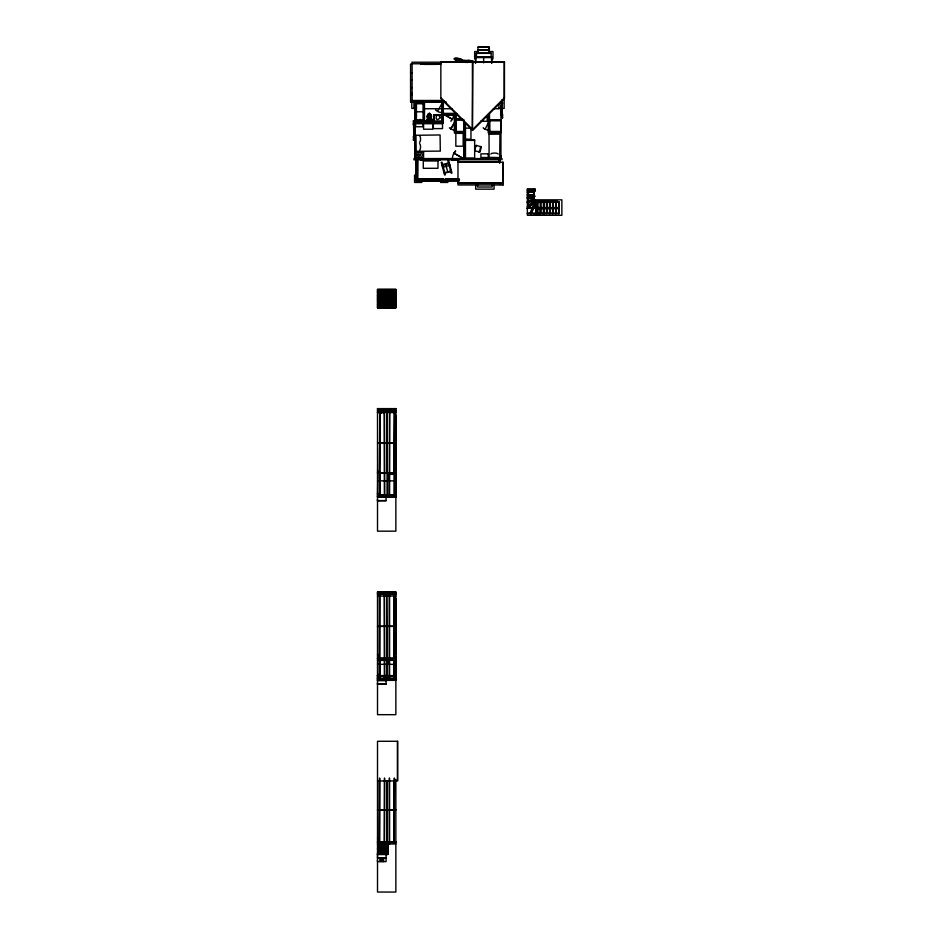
<?xml version="1.0" encoding="UTF-8"?>
<svg xmlns="http://www.w3.org/2000/svg" width="939" height="939" viewBox="0 0 939 939"><rect width="100%" height="100%" fill="white"/><g stroke="black" fill="none" stroke-linecap="round" stroke-linejoin="round"><path stroke-width="1.41" d="M395.859 657.734L395.859 714.673L377.513 714.673L377.513 592.039M395.859 654.577L395.859 598.613M395.859 479.512L395.859 531.169L377.513 531.169L377.513 411.599L395.859 411.599L395.859 496.919M395.859 471.085L395.859 415.108M431.435 115.52L431.06 117.962L428.384 118.267L427.186 116.906L427.679 114.675L431.083 114.675L427.644 114.652M429.381 120.427L430.226 119.664M429.381 117.845L429.381 114.265M528.058 196.99L528.058 194.854M528.516 196.99L528.516 190.57M533.645 196.99L533.645 190.57M534.103 196.122L534.103 190.112L527.378 190.112M540.383 208.716L540.383 213.611L540.383 201.991M546.498 202.448L546.498 213.153M549.561 202.448L549.561 213.153M555.677 202.448L555.677 213.153M558.74 213.153L531.157 213.153M377.513 500.745L386.082 500.745L386.082 495.698M377.513 497.071L386.082 497.071M395.859 679.097L377.513 679.097L377.513 680.575L386.082 680.575M377.49 682.876L377.513 684.238L386.082 684.238L386.082 680.423M377.513 856.638L377.513 857.953L386.082 857.953M413.489 140.275L413.5 139.418M421.036 64.322L424.628 63.864M502.482 103.419L502.494 102.562M415.777 103.83C416.552 101.658 422.937 101.658 423.712 103.83L423.712 119.734C423.325 121.718 416.141 121.554 415.777 119.781M454.605 129.969L454.605 129.969A7.336 7.336 0 0 1 449.417 127.821L449.441 127.798M379.52 412.514L384.427 412.221L379.485 412.55M413.606 122.281L413.336 124.617M420.578 160.17L425.167 160.123L420.578 160.17L421.47 160.252M440.321 64.016L435.719 64.063L440.321 64.016L439.429 63.934M430.872 116.906L430.59 118.443M458.079 179.783L457.798 180.053M441.541 179.701L441.976 179.525M419.064 179.783L419.487 179.983M430.825 179.842L430.156 179.842L430.79 179.584M445.943 179.642L446.624 179.736L445.931 179.983M440.52 117.692C435.367 109.628 433.994 124.84 440.461 117.375M427.339 115.52L427.186 116.906M427.691 115.532L427.644 117.305M490.851 154.066L491.496 153.503A10.176 10.176 0 0 1 497.541 153.503L498.186 154.066M475.24 150.874L474.805 150.123M476.66 145.557L475.92 145.991M478.784 151.825L478.949 151.226M480.205 146.507L480.639 147.259M479.371 151.977L480.803 146.66M430.508 117.985L430.872 117.117M430.508 117.246L430.473 115.603M431.576 116.906L430.661 118.901M428.067 114.722L427.609 116.87L428.513 117.88M428.29 115.603L428.536 114.91M432.01 119.511L431.353 118.737L427.703 118.69L426.564 120.239L431.752 120.485L431.67 119.147M530.171 213.153L534.291 202.448M530.488 213.611L534.948 201.991M530.981 213.611L535.441 201.991M531.145 213.611L535.688 201.991M531.392 213.611L535.852 202.296M417.479 170.065L417.127 169.795M430.661 119.593L429.581 120.438M428.172 115.227L428.677 114.499M452.281 119.23L444.44 114.699L452.305 119.288L452.551 118.737M453.631 153.843L455.697 150.956L455.169 151.402M426.752 119.511L427.714 118.772M427.984 114.687C429.546 111.33 432.926 116.729 430.273 117.938M420.038 119.429L420.167 119.323M450.556 128.702L454.57 122.633L455.685 122.645M450.943 128.983L454.605 122.633M485.17 129.183L488.409 122.633L489.477 122.645M416.939 161.731L417.479 161.801M416.928 177.448L417.256 178.023L417.339 177.389M428.384 114.934L428.994 114.335M435.567 109.886L435.614 109.828A9.202 9.202 0 0 0 442.069 112.574L443.138 112.551M483.245 127.798L483.186 127.845A7.371 7.371 0 0 0 488.397 130.016M428.372 114.182L429.029 113.772M433.818 121.424L434.123 114.687L442.069 114.687M417.456 169.36L416.799 169.36M421.857 159.794L416.071 159.794L416.071 180.898L458.702 180.593M472.892 129.289L504.454 97.715M527.378 206.768L533.645 200.5M527.378 207.413L534.103 200.688M527.378 208.059L534.103 201.333M527.378 208.282L534.103 201.556L535.171 201.521M527.378 208.611L534.103 201.662M527.378 208.716L534.103 201.991M427.996 114.112L429.229 113.419M527.378 201.275L533.645 198.868M527.378 201.768L534.103 199.185M527.378 202.261L534.103 199.678M527.378 202.507L534.103 199.843M527.378 202.742L533.798 200.183M427.679 114.675L431.083 114.675M441.858 164.748L449.241 162.764M442.058 165.487L449.441 163.503M442.386 166.696L443.114 166.496M449.03 164.912L449.769 164.712M442.551 167.306L449.934 165.323M443.76 171.825L444.499 171.637M450.403 170.053L451.143 169.853M444.053 172.929L451.436 170.945M444.886 173.116L450.802 171.532M419.522 142.305L420.085 141.73A8.298 8.298 0 0 0 420.085 136.296L419.522 135.709M419.522 150.252L420.085 149.665A8.298 8.298 0 0 0 420.085 144.23L419.522 143.644M420.578 64.016C433.067 63.523 417.08 64.791 421.47 63.946M413.406 136.261L413.63 138.596M440.321 160.17C427.832 160.663 443.818 159.395 439.429 160.229M383.312 412.221L384.755 412.174M533.951 195.23L527.378 195.23M478.01 47.255L489.019 47.255L489.019 53.382M478.01 50.013L489.325 50.013M478.01 50.33L489.019 50.33M478.315 51.539L474.641 51.539L474.641 58.875M489.325 51.539L492.987 51.539L492.987 58.875M491.156 53.37L476.472 53.37L476.472 57.502M475.486 57.209L491.848 57.209M475.486 57.584L491.848 57.584M411.798 62.244L504.454 62.091M441.236 63.77L412.104 63.77L412.104 101.999L410.589 101.975L410.566 64.075L412.104 64.075M424.334 64.228L436.565 64.228M410.566 72.949L412.104 72.949M410.566 80.285L412.104 80.285M410.566 87.62L412.104 87.62M410.566 93.125L412.104 93.125M410.566 94.968L412.104 94.968M412.104 100.473L442.692 100.473L442.692 101.083M426.165 100.931L438.396 100.931M444.37 101.083L413.935 101.083L413.935 108.419M410.566 101.999L413.935 101.999M446.26 101.999L415.003 102.151L415.003 158.726L500.945 158.726L500.945 102.151M442.069 102.304L415.155 102.304L415.155 121.26L424.487 121.26M442.069 102.457L442.069 113.466M424.029 102.609L424.628 102.609M443.138 103.372L442.023 103.372L437.492 111.307L438.032 111.553M416.54 103.736L422.949 103.736M502.013 105.368L502.377 115.145L502.013 99.898M500.945 105.673L500.945 114.84M414.24 108.419L411.798 108.419L411.798 101.201M498.034 108.419L504.149 108.419L504.231 61.939M423.9 108.724L452.293 108.724M493.468 108.724L498.949 108.724L498.949 104.029M415.003 111.788L424.463 111.788M429.217 113.384L430.332 113.76M443.138 113.466L456.295 113.466M456.295 113.619L443.138 113.619L443.138 102.151M444.323 113.948L453.537 113.948M444.323 114.347L453.537 114.347M443.138 114.84L454.453 114.84M433.818 114.992L442.069 114.992M502.13 117.528L502.611 114.863M461.342 118.971L455.838 118.971L455.838 114.84L457.058 114.687M462.821 119.124L455.685 119.124L455.685 114.687L457.211 114.687L457.211 113.619M489.477 119.734L500.945 119.734M416.54 119.84L422.949 119.84M429.522 120.227L428.536 119.664M462.821 120.192L455.685 120.192L455.685 131.66L464.242 131.66L464.242 120.192M424.029 120.955L424.628 120.955M489.477 120.802L500.945 120.802M424.792 121.26L442.069 121.26M480.627 121.26L487.177 121.26L487.177 115.755M415.003 121.424L442.069 121.424L442.069 102.151M415.003 123.103L443.138 123.103L443.138 114.687L454.605 114.687L454.605 132.739M413.935 125.544L415.003 125.544M454.453 130.134L455.838 130.134M488.245 130.134L489.63 130.134M500.945 131.66L489.477 131.66L489.477 113.619M500.945 132.739L488.245 132.892L488.409 114.687M413.935 135.333L415.003 135.333M465.462 139.16L470.967 139.16L470.967 128.15L465.462 128.15L465.462 158.116L474.641 158.116L474.641 139.77L465.462 139.77M465.462 140.381L474.641 140.381M464.394 158.503L463.173 159.184M464.394 158.574L415.155 158.574L415.155 123.255L443.29 123.255L443.29 114.84M465.462 158.574L500.792 158.574L500.792 155.721M425.555 159.031L435.344 159.031M454.147 159.031L461.8 158.961M480.604 158.961L490.393 159.031M452.469 159.207L459.371 159.207M415.155 159.794L413.935 159.794L413.935 158.574M440.637 159.794L499.877 159.794L499.877 162.611M424.334 159.959L436.565 160.158M451.553 159.959L457.974 159.959M458.69 160.264L451.553 159.794M499.067 160.827L499.571 160.827M457.974 162.013L499.571 162.013M457.974 162.247L503.234 162.247L503.234 183.234L457.974 183.234L457.974 159.794M416.799 170.428L417.456 170.428M416.646 178.95L417.714 178.95L417.714 160.827L416.646 160.827L416.799 178.95M459.417 179.22L445.016 179.22L445.016 180.288L459.417 180.288M417.984 179.372L443.408 179.372M445.016 179.372L459.417 179.372M417.984 179.525L443.408 179.525M445.016 179.525L459.417 179.525M417.984 179.76L443.408 179.76M445.016 179.76L459.417 179.76M417.984 179.983L443.408 179.983M445.016 179.983L459.417 179.983M417.984 180.135L443.408 180.135M445.016 180.135L459.417 180.135M416.071 180.898L459.417 180.898M421.881 182.436L414.545 182.436L414.545 175.088L417.491 175.053M440.544 182.436L447.88 182.436M457.974 182.999L503.234 182.999M503.081 184.983L457.974 184.983L457.974 183.457L503.081 183.457L503.081 184.983L503.069 183.469M533.798 189.502L535.171 189.502M527.378 189.655L534.103 189.655M527.378 190.57L535.171 190.57L535.171 188.833L527.378 188.833L527.378 215.289L561.874 215.289L561.874 199.843L533.117 199.843M534.103 191.133L535.171 191.133L534.103 191.591M527.378 191.943L533.645 191.791M527.378 192.025L534.103 192.025M527.378 192.178L534.103 192.178M527.378 194.854L533.645 194.854M527.378 195.007L534.103 195.077M533.645 196.122L535.171 196.169L534.103 196.638M527.378 196.99L534.103 196.99M527.378 197.448L534.103 197.448M527.378 197.906L534.103 197.906M527.378 198.059L534.103 198.141M527.378 198.293L534.103 198.293M534.103 200.606L535.171 200.606M535.171 200.911L557.191 200.911L557.191 202.296L533.798 202.178M534.103 201.063L535.171 201.063M533.798 201.967L559.116 201.991L559.116 213.611L527.378 213.611M533.645 202.448L534.772 202.448M535.265 202.448L536.451 201.991L536.404 213.611M537.331 202.448L558.74 201.991L558.74 213.611M528.551 207.531L532.331 207.531M533.81 207.531L535.946 207.531M537.331 207.566L558.74 207.566M528.094 207.988L532.155 207.988M533.634 207.988L535.946 207.988M537.331 208.024L558.74 208.024M537.331 208.716L558.74 208.716M527.378 213.153L530.664 213.153M377.513 289.494L395.859 289.494M377.513 289.799L395.859 289.799M377.513 290.257L395.859 290.257M377.513 290.879L395.859 290.879M377.513 291.031L395.859 291.02M377.513 291.794L395.859 291.794M377.513 292.405L395.859 292.405M377.513 292.557L395.859 292.557M377.513 293.32L395.859 293.32M377.513 294.083L395.859 293.93M377.513 294.846L395.859 294.846M377.513 295.456L395.859 295.456M377.513 295.609L395.859 295.609M377.513 296.372L395.859 296.372M377.513 296.994L395.859 296.994M377.513 297.147L395.859 297.147M377.513 297.909L395.859 297.909M377.513 298.52L395.859 298.52M377.513 298.672L395.859 298.672M377.513 299.435L395.859 299.435M377.513 300.046L395.859 300.046M377.513 300.198L395.859 300.198M377.513 300.961L395.859 300.961M377.513 301.572L395.859 301.583M377.513 301.724L395.859 301.724M377.513 302.487L395.859 302.487M377.513 303.262L395.859 303.109M377.513 304.025L395.859 304.025M377.513 304.635L395.859 304.635M377.513 304.788L395.859 304.788M377.513 305.551L395.859 305.551M377.513 306.161L395.859 306.161M377.513 306.314L395.859 306.314M377.513 307.076L395.859 307.076M377.513 307.534L395.859 307.534M377.513 307.699L395.859 307.769L395.859 289.341L377.513 289.341L377.513 307.851L395.859 307.851M377.513 408.618L395.859 408.618M377.513 408.747L395.859 408.747M377.513 410.143L395.859 410.273M377.513 410.39L395.859 410.425M379.802 411.763L379.497 495.945M394.486 411.763L394.18 495.945M377.513 411.928L395.859 411.928M377.513 412.068L381.187 412.221M377.513 412.303L381.257 412.89M377.513 412.479L395.859 412.573M395.859 442.692L377.513 442.738L395.859 442.903M377.513 472.458L378.124 472.458M377.513 473.056L395.859 473.08M377.513 473.115L395.859 473.115M388.523 474.324L395.859 474.348M377.513 480.85L395.859 480.874M377.513 493.562L378.124 493.562M377.513 494.771L395.859 494.759M377.513 495.088L395.859 495.064M377.513 495.874L395.859 495.851M377.513 496.708L395.859 496.708M395.859 496.837L377.513 496.919L377.513 495.769M377.431 499.384L377.431 500.593L386.082 500.593M377.513 592.122L395.859 592.11M377.513 592.239L395.859 592.239M377.513 593.53L379.497 593.53M379.802 593.53L384.391 593.53M384.697 593.53L394.18 593.53M394.486 593.53L395.859 593.53M377.513 593.612L395.859 593.73M377.513 593.882L395.859 593.882M379.802 594.176L379.344 658.403M394.486 594.176L394.028 658.403M377.513 594.364L395.859 594.352M377.513 596.077L395.859 595.995M377.513 626.231L395.859 626.196M377.513 626.407L395.859 626.407M377.513 655.95L378.124 655.95M377.513 658.216L395.859 658.216M377.513 658.403L395.859 658.474M377.513 658.638L395.859 658.65M395.859 658.838L377.513 658.932L395.859 658.955M377.513 660.457L395.859 660.328M377.513 664.307L395.859 664.343M379.426 673.85L378.969 675.599M386.762 673.85L386.305 675.599M394.098 673.85L393.641 675.599M379.426 675.599L377.126 675.599L379.426 676.057M379.884 675.599L386.762 675.599M387.22 675.599L394.098 675.599M394.568 675.599L395.859 675.599M379.884 676.057L386.762 676.057M387.22 676.057L394.098 676.057M394.568 676.057L395.859 676.057M377.513 677.054L378.124 677.054M377.513 678.24L395.859 678.275M377.513 678.604L395.859 678.51M377.513 678.803L395.859 678.709M377.513 679.061L395.859 679.061M377.513 680.2L395.859 680.2M377.513 680.423L395.859 680.329M377.431 684.085L386.082 684.085M377.513 780.955L397.702 780.955L397.702 741.282L377.513 741.282L377.513 892.05L395.859 892.05L395.859 779.487M377.513 809.735L395.859 809.688M377.513 809.899L395.859 809.899M378.276 839.29L377.513 839.748M377.513 841.72L395.859 841.708M377.513 841.907L395.859 841.896M377.513 842.166L395.859 842.177M395.859 842.295L377.513 842.424L395.859 842.459M377.513 843.985L395.859 843.961M377.513 844.443L386.387 844.443M377.513 848.668L386.387 848.668M377.513 849.138L386.387 849.138M377.513 852.905L386.387 852.905M377.513 853.363L386.387 853.363M377.513 853.821L387.83 854.361L377.513 854.361M377.513 854.431L387.913 854.431L387.913 843.422M377.513 857.8L386.082 857.8M377.431 860.253L377.513 861.615L386.082 861.615L386.082 854.126M380.142 412.421L383.805 412.55M459.382 61.047C452.657 60.26 462.223 62.854 459.112 60.742A4.249 1.103 10 0 1 454.112 58.594A4.249 1.103 10 0 1 460.767 59.04A4.249 1.103 10 0 1 460.133 60.812C465.157 59.779 461.929 60.225 466.918 60.483A4.249 1.103 10 0 1 471.718 60.812A4.249 1.103 10 0 1 474.641 62.397M459.934 61.199L458.725 61.199L459.981 61.657M460.098 61.763L466.049 62.467M465.286 62.22C454.57 62.584 465.509 58.957 467.07 62.537M429.182 120.438L428.102 119.593M469.347 62.408L470.909 61.692L466.976 60.812A3.686 0.951 10 0 1 471.554 60.918A3.686 0.951 10 0 1 473.913 62.526M458.478 59.439C459.641 60.835 458.866 60.929 455.521 59.72A3.697 0.951 10 0 1 456.002 58.371A3.697 0.951 10 0 1 461.284 59.486A3.697 0.951 10 0 1 459.887 60.636L458.443 59.533M428.7 117.586L428.161 116.929M429.534 114.218L430.226 114.91M450.814 121.154L450.873 121.213A9.202 9.202 0 0 0 453.572 114.699L453.537 113.619M440.849 97.715L472.411 129.289M427.339 117.41L428.102 118.901M431.717 118.971L432.057 119.57M431.118 114.652L431.541 116.471M430.696 114.722L431.165 116.342M430.59 115.227L430.801 115.884M448.642 163.48L447.868 160.592L448.607 160.405L451.988 173.022L451.26 173.222L448.983 164.759M445.579 163.867L447.844 172.318M442.738 165.064L441.964 162.177L441.224 162.377L444.605 175.006L445.344 174.807L443.079 166.344M430.919 115.567L431.095 116.342M377.513 494.571L377.818 472.458M377.513 678.075L377.478 676.726M377.513 855.452L377.478 854.103L387.607 854.126L387.525 843.316M381.187 412.432L381.187 412.068M377.513 470.639L377.877 472.153M377.513 654.131L377.877 655.645M377.513 837.694L377.877 839.137M558.893 201.991L558.893 213.611M556.733 200.911L556.733 201.991M556.275 200.911L556.275 201.991M555.911 201.991L555.911 213.611M555.829 201.991L555.829 213.611M553.294 200.911L553.294 201.991M553.001 201.991L553.001 213.611M552.836 200.911L552.848 213.611M552.613 201.991L552.613 213.611M549.937 201.991L549.937 213.611M549.714 201.991L549.714 213.611M548.399 200.911L548.399 201.991M547.942 200.911L547.942 201.991M546.885 201.991L546.733 213.611L546.651 201.991M543.822 201.991L543.822 213.611M543.599 201.991L543.599 213.611M543.505 200.911L543.505 215.289M543.047 200.911L543.047 201.991M540.77 201.991L540.77 213.611M540.535 201.991L540.535 213.611M539.831 213.611L539.831 215.289M539.373 213.611L539.373 215.289M538.61 200.911L538.61 201.991M538.153 200.911L538.153 201.991M537.707 201.991L537.707 213.611M537.554 201.991L537.554 213.611M537.331 201.991L537.331 213.611M536.873 201.991L536.873 213.611M535.946 202.448L535.946 213.153M535.629 200.911L535.7 202.296M535.171 199.843L535.171 201.991M534.937 213.611L534.937 215.289M534.479 213.611L534.479 215.289M534.103 189.502L534.103 202.143M533.951 189.502L533.798 202.296M533.645 197.906L533.645 199.361M533.645 199.854L533.645 201.146M528.516 198.364L528.516 200.829M528.516 202.308L528.516 205.618M528.058 190.57L528.058 196.122M528.058 198.364L528.058 201.005M528.058 202.484L528.058 206.075M502.928 162.247L502.928 183.234M502.506 117.093L502.506 117.95M502.165 105.368L502.165 115.145M502.013 158.574L502.013 159.794M500.792 105.673L500.792 114.84M500.792 120.955L500.792 131.507L489.63 131.507L489.63 120.955M499.571 159.794L499.571 163.222M494.219 183.457L494.219 184.983M494.067 185.124L494.067 189.162L475.709 189.162L475.709 185.124M492.224 184.455L492.224 187.014L477.552 187.014L477.552 184.455M491.848 63.019L491.848 57.103L475.486 57.103L475.486 63.019M491.543 57.103L491.613 63.066M491.156 57.502L491.156 53.065L476.167 53.065L476.167 57.314M490.545 158.574L490.393 159.266M489.325 53.37L489.325 46.95L478.01 46.95L478.01 53.382M489.242 122.645L489.242 129.981M489.125 122.645L489.149 129.981M488.726 122.645L488.726 129.981M483.667 57.103L483.667 62.925M475.791 57.103L475.791 62.925M472.892 62.091L472.411 130.204L472.411 62.091M465.462 123.596L465.462 127.962M465.31 123.209L465.31 158.726M464.242 158.726L464.242 132.739L454.453 132.892L454.453 114.687M464.089 120.345L464.089 131.507L455.838 131.507L455.838 120.345M464.089 132.892L464.089 158.503M458.514 179.372L458.514 180.135M457.434 179.372L457.434 180.135M455.356 122.645L455.356 129.981M455.333 122.645L455.333 129.981M452.621 159.959L452.621 158.503L451.401 158.726M452.434 158.726L452.457 157.963A11.01 11.01 0 0 1 455.204 151.437M444.206 113.466L444.206 114.84M443.372 102.151L443.29 113.466M442.821 103.325L442.821 112.551M442.41 103.325L442.41 112.551M441.846 114.992L441.764 121.342M438.396 101.083L426.165 101.083M437.175 101.846L427.386 101.846M436.565 64.38L424.334 64.38M435.344 158.726L435.344 159.794M434.123 114.992L434.123 121.424M431.236 179.372L431.236 180.135M430.168 179.372L430.168 180.135M429.381 113.232L429.381 120.532M425.555 158.726L425.555 159.794M424.792 102.151L415.308 102.457L415.308 121.108L424.792 121.424M424.487 102.151L424.487 121.424M423.055 103.842L423.055 119.734M417.562 160.827L417.409 178.95M417.186 160.827L417.186 178.95M416.951 160.827L416.951 178.95M416.435 103.842L416.435 119.734M416.376 159.794L416.376 180.593M414.78 125.544L414.698 135.333M414.475 125.544L414.475 135.333M414.392 125.544L414.392 135.333M414.24 126.084L414.24 134.793M413.782 136.554L413.571 124.324M413.489 120.603L413.489 121.46M397.397 741.282L397.397 780.356M396.094 472.833L396.094 489.806M396.094 656.185L396.094 674.601M396.012 472.458L396.012 493.327M395.859 408.535L395.859 410.859L377.513 410.848L377.513 408.535M395.859 592.039L395.859 680.411M394.943 472.305L394.943 494.783M394.568 659.014L394.568 678.275M394.486 495.945L394.486 410.683L394.028 473.444M394.486 679.214L394.18 593.284L394.18 679.214M394.486 778.243L394.18 842.776L394.18 778.243M394.098 659.014L394.098 678.275M394.028 780.591L394.028 841.896M389.591 408.594L389.591 410.425M389.591 496.86L389.591 411.763L389.286 496.86M389.591 592.086L389.591 680.364M389.591 778.243L389.591 843.985M389.286 408.594L389.286 410.425M389.286 592.086L389.286 680.364M389.286 778.243L389.286 843.985M388.523 473.056L388.523 480.874M388.523 659.166L388.523 664.343M387.83 843.398L387.83 854.361M387.607 472.305L387.607 494.783M387.302 843.656L387.302 853.821M387.15 494.783L387.15 410.683L386.692 473.444M387.15 658.403L386.692 594.176L386.692 658.403M387.22 659.014L387.22 678.275M387.15 780.591L387.15 841.896M386.762 659.014L386.762 678.275M386.692 780.591L386.692 841.896M386.845 843.422L386.845 854.431M386.387 843.656L386.387 853.821M385.765 843.422L385.765 854.431M384.697 495.945L384.391 411.763L384.391 495.945M384.697 679.214L384.391 593.284L384.391 679.214M384.697 778.243L384.391 842.776L384.391 778.243M384.697 843.422L384.697 854.431M383.628 843.422L383.628 854.431M383.617 859.15L383.617 861.615M382.56 843.422L382.56 854.431M382.384 859.15L382.384 861.615M381.492 843.422L381.492 854.431M381.152 859.15L381.152 861.615M380.26 472.305L380.26 494.783M380.412 843.422L380.412 854.431M379.884 659.014L379.884 678.275M379.931 859.15L379.931 861.615M379.802 495.945L379.802 410.683L379.344 473.444M379.802 679.214L379.497 593.284L379.497 679.214M379.802 778.243L379.497 842.776L379.497 778.243M379.426 659.014L379.426 678.275M379.344 780.591L379.344 841.896M379.344 843.422L379.344 854.431M378.276 843.422L378.276 854.431M413.571 120.568L413.618 125.169L413.571 120.568M502.33 114.312L502.435 117.985L502.33 114.312M419.017 154.818C420.132 158.327 421.74 152.353 419.017 154.818M489.031 134.254L489.102 157.353L499.724 157.576L499.947 134.113L489.031 134.254M415.942 135.286L416.223 151.308L440.309 151.109L440.086 134.958L415.942 135.286M410.942 100.849L411.728 101.306L410.942 100.849M476.073 145.392L474.653 150.71L479.97 152.141L481.39 146.824L476.073 145.392M499.63 183.985L500.417 184.443L499.63 183.985M466.894 60.918L468.491 62.162L470.333 61.645L466.894 60.918M504.454 98.63L472.657 130.439L440.849 98.63L440.849 61.939L504.454 61.939L504.454 98.63M468.185 62.232L467.352 62.444L466.026 61.012L468.185 62.232M502.412 102.527L502.248 106.201L502.412 102.527M413.7 135.721L413.571 140.31L413.7 135.721M422.961 123.713L415.613 123.713L415.613 126.765L422.961 126.765L422.961 123.713M432.738 123.713L423.571 123.713L423.571 129.218L432.738 129.218L432.738 123.713M442.527 123.713L433.36 123.713L433.36 128.608L442.527 128.608L442.527 123.713M463.173 133.35L455.838 133.35L455.838 146.191L463.173 146.191L463.173 133.35M423.571 152.306L416.223 152.306L416.223 157.811L423.571 157.811L423.571 152.306M488.245 153.832L480.909 153.832L480.909 157.506L488.245 157.506L488.245 153.832M435.344 159.266L425.555 159.266L435.344 159.337M437.973 160.968L423.289 160.968L423.289 168.304L437.973 168.304L437.973 160.968M443.408 179.22L417.984 179.22L417.984 180.288L443.408 180.288L443.408 179.22M463.479 158.644L453.995 153.174L463.479 158.644M454.957 129.981L454.957 122.645L454.934 129.981M418.677 157.177A2.441 2.441 0 0 0 422.35 155.064A2.441 2.441 0 0 0 418.677 152.94A2.441 2.441 0 0 0 418.677 157.177"/></g></svg>
